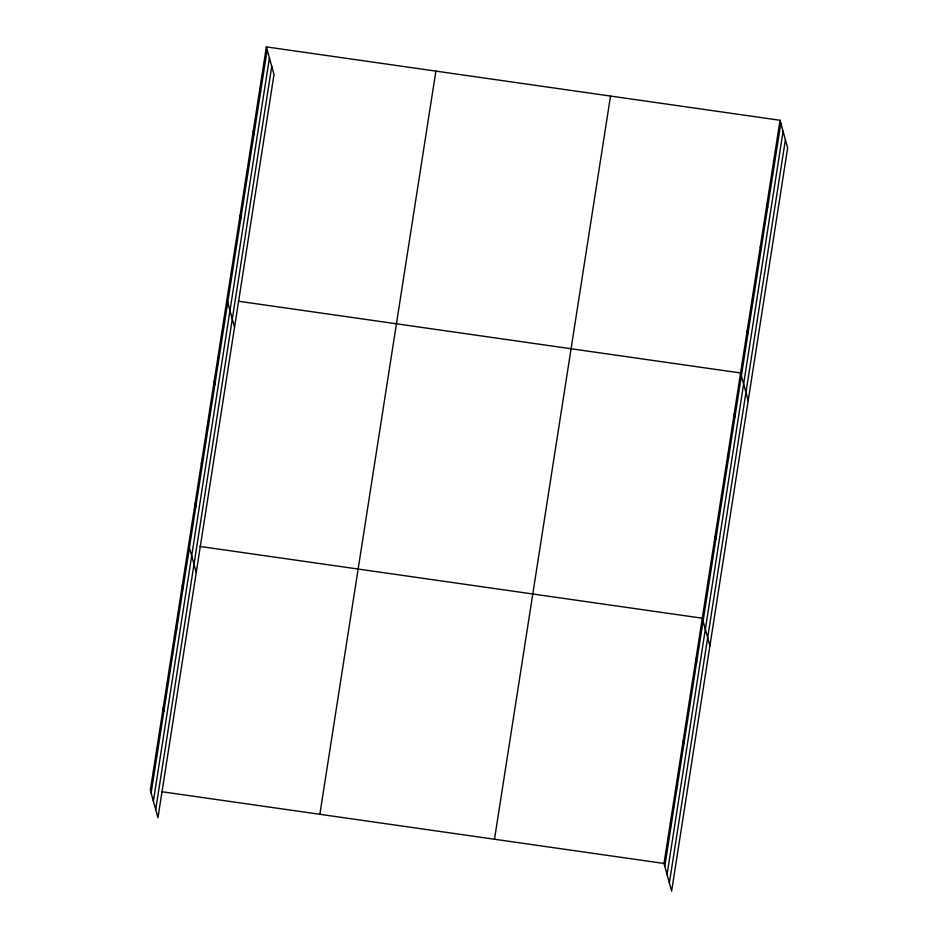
<?xml version="1.0" encoding="UTF-8"?>
<svg xmlns="http://www.w3.org/2000/svg" width="938" height="938" viewBox="0 0 938 938"><rect width="100%" height="100%" fill="white"/><g stroke="black" fill="none" stroke-linecap="round" stroke-linejoin="round"><path stroke-width="1.41" d="M266.38 46.9L150.35 790.089L157.959 817.725L274.002 74.536L266.38 46.9L780.041 120.275L787.65 147.911L671.62 891.1L663.998 863.464L780.041 120.275M151.135 792.973L267.178 49.784M153.386 801.134L269.429 57.957M155.708 809.553L271.75 66.375M319.846 814.301L435.889 71.112M494.49 839.252L610.532 96.063M664.796 866.349L780.838 123.159M667.047 874.521L783.089 131.332M669.369 882.928L785.399 139.75M238.229 301.192L740.586 372.961L748.196 400.596M199.935 546.444L702.292 618.212L709.914 645.848M161.641 791.695L663.998 863.464M773.463 162.391L774.26 165.276M766.885 204.507L767.683 207.392M760.319 246.624L761.105 249.508M753.742 288.728L754.539 291.624M747.164 330.844L747.961 333.729M734.208 413.834L735.005 416.718M727.829 454.707L728.615 457.592M721.439 495.581L722.237 498.477M715.061 536.466L715.858 539.35M708.682 577.339L709.468 580.223M695.914 659.086L696.711 661.97M689.536 699.959L690.321 702.843M683.145 740.832L683.943 743.717M676.767 781.706L677.564 784.602M670.389 822.591L671.174 825.475M259.814 89.016L260.6 91.901M253.237 131.132L254.034 134.017M246.659 173.237L247.456 176.121M240.081 215.353L240.878 218.237M233.503 257.469L234.301 260.354M226.937 299.585L234.547 327.221M220.547 340.459L221.345 343.343M214.169 381.332L214.966 384.217M207.79 422.206L208.576 425.09M201.4 463.079L202.198 465.963M195.022 503.952L195.819 506.848M188.644 544.837L196.253 572.473M182.253 585.711L183.051 588.595M175.875 626.584L176.672 629.468M169.497 667.457L170.282 670.342M163.106 708.331L163.904 711.215M156.728 749.204L157.525 752.088"/></g></svg>
